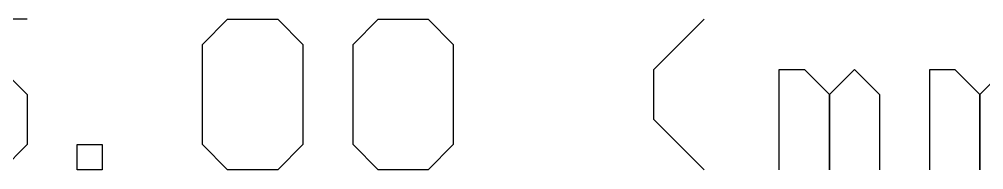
# Model space of a CAD drawing. Header units: millimetres. Extents: x 6.257 to 7.196, y 0.76 to 1.393.
# Drawn here: x 6.6022 to 6.9867, y 1.3327 to 1.3927 of the extents above; entities that cross this region are included whole.
import ezdxf

# ---------------------------------------------------------------- set-up
doc = ezdxf.new("R2010")
doc.units = ezdxf.units.MM
doc.header["$MEASUREMENT"] = 0
doc.layers.add('Mechanical1', color=6, linetype='Continuous')

msp = doc.modelspace()

# ---------------------------------------------------------------- linework, layer by layer
at = {"layer": 'Mechanical1'}
for p, q in [((6.60528, 1.39269), (6.56529, 1.39269)), ((6.67526, 1.38269), (6.68525, 1.39269)), ((6.68525, 1.39269), (6.70525, 1.39269)), ((6.70525, 1.39269), (6.71524, 1.38269)), ((6.73524, 1.38269), (6.74523, 1.39269)), ((6.74523, 1.39269), (6.76523, 1.39269)), ((6.76523, 1.39269), (6.77522, 1.38269)), ((6.8552, 1.37269), (6.87519, 1.39269)), ((6.67526, 1.3427), (6.67526, 1.38269)), ((6.71524, 1.38269), (6.71524, 1.3427)), ((6.73524, 1.3427), (6.73524, 1.38269)), ((6.77522, 1.38269), (6.77522, 1.3427)), ((6.59528, 1.37269), (6.60528, 1.3627)), ((6.8552, 1.3527), (6.8552, 1.37269)), ((6.90518, 1.33271), (6.90518, 1.37269)), ((6.90518, 1.37269), (6.91518, 1.37269)), ((6.91518, 1.37269), (6.92517, 1.3627)), ((6.92517, 1.3627), (6.93517, 1.37269)), ((6.93517, 1.37269), (6.94517, 1.3627)), ((6.96516, 1.33271), (6.96516, 1.37269)), ((6.96516, 1.37269), (6.97516, 1.37269)), ((6.97516, 1.37269), (6.98515, 1.3627)), ((6.98515, 1.3627), (6.99515, 1.37269)), ((6.60528, 1.3627), (6.60528, 1.3427)), ((6.92517, 1.3627), (6.92517, 1.33271)), ((6.92517, 1.33271), (6.92517, 1.3627)), ((6.94517, 1.3627), (6.94517, 1.33271)), ((6.98515, 1.3627), (6.98515, 1.33271)), ((6.98515, 1.33271), (6.98515, 1.3627)), ((6.87519, 1.33271), (6.8552, 1.3527)), ((6.60528, 1.3427), (6.59528, 1.33271)), ((6.62527, 1.33271), (6.62527, 1.3427)), ((6.62527, 1.3427), (6.63527, 1.3427)), ((6.63527, 1.3427), (6.63527, 1.33271)), ((6.68525, 1.33271), (6.67526, 1.3427)), ((6.71524, 1.3427), (6.70525, 1.33271)), ((6.74523, 1.33271), (6.73524, 1.3427)), ((6.77522, 1.3427), (6.76523, 1.33271)), ((6.63527, 1.33271), (6.62527, 1.33271)), ((6.70525, 1.33271), (6.68525, 1.33271)), ((6.76523, 1.33271), (6.74523, 1.33271))]:
    msp.add_line(p, q, dxfattribs=at)

doc.saveas('drawing.dxf')
